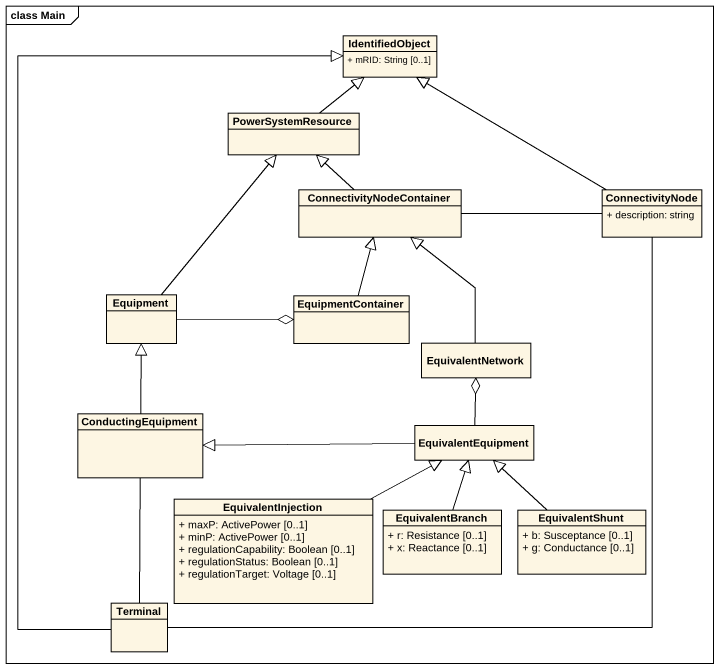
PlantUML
@startuml
mainframe class Main
hide circle
hide empty members
skinparam classAttributeIconSize 0
class IdentifiedObject {
  + mRID: String [0..1]
}
class PowerSystemResource
class ConnectivityNodeContainer
class ConnectivityNode {
  + description: string
}
class Equipment
class EquipmentContainer
class EquivalentNetwork
class ConductingEquipment
class EquivalentEquipment
class EquivalentInjection {
  + maxP: ActivePower [0..1]
  + minP: ActivePower [0..1]
  + regulationCapability: Boolean [0..1]
  + regulationStatus: Boolean [0..1]
  + regulationTarget: Voltage [0..1]
}
class EquivalentBranch {
  + r: Resistance [0..1]
  + x: Reactance [0..1]
}
class EquivalentShunt {
  + b: Susceptance [0..1]
  + g: Conductance [0..1]
}
class Terminal
PowerSystemResource -up-|> IdentifiedObject
ConnectivityNodeContainer -up-|> PowerSystemResource
ConnectivityNode -left-|> IdentifiedObject
ConnectivityNode -left- ConnectivityNodeContainer
Equipment -up-|> PowerSystemResource
EquipmentContainer -up-|> ConnectivityNodeContainer
EquipmentContainer o-left- Equipment
EquivalentNetwork -up-|> ConnectivityNodeContainer
ConductingEquipment -up-|> Equipment
EquivalentEquipment -up-o EquivalentNetwork
EquivalentEquipment -left-|> ConductingEquipment
EquivalentInjection -right-|> EquivalentEquipment
EquivalentBranch -up-|> EquivalentEquipment
EquivalentShunt -up-|> EquivalentEquipment
Terminal -up-|> IdentifiedObject
Terminal -up- ConnectivityNode
Terminal -up- ConductingEquipment
@enduml
